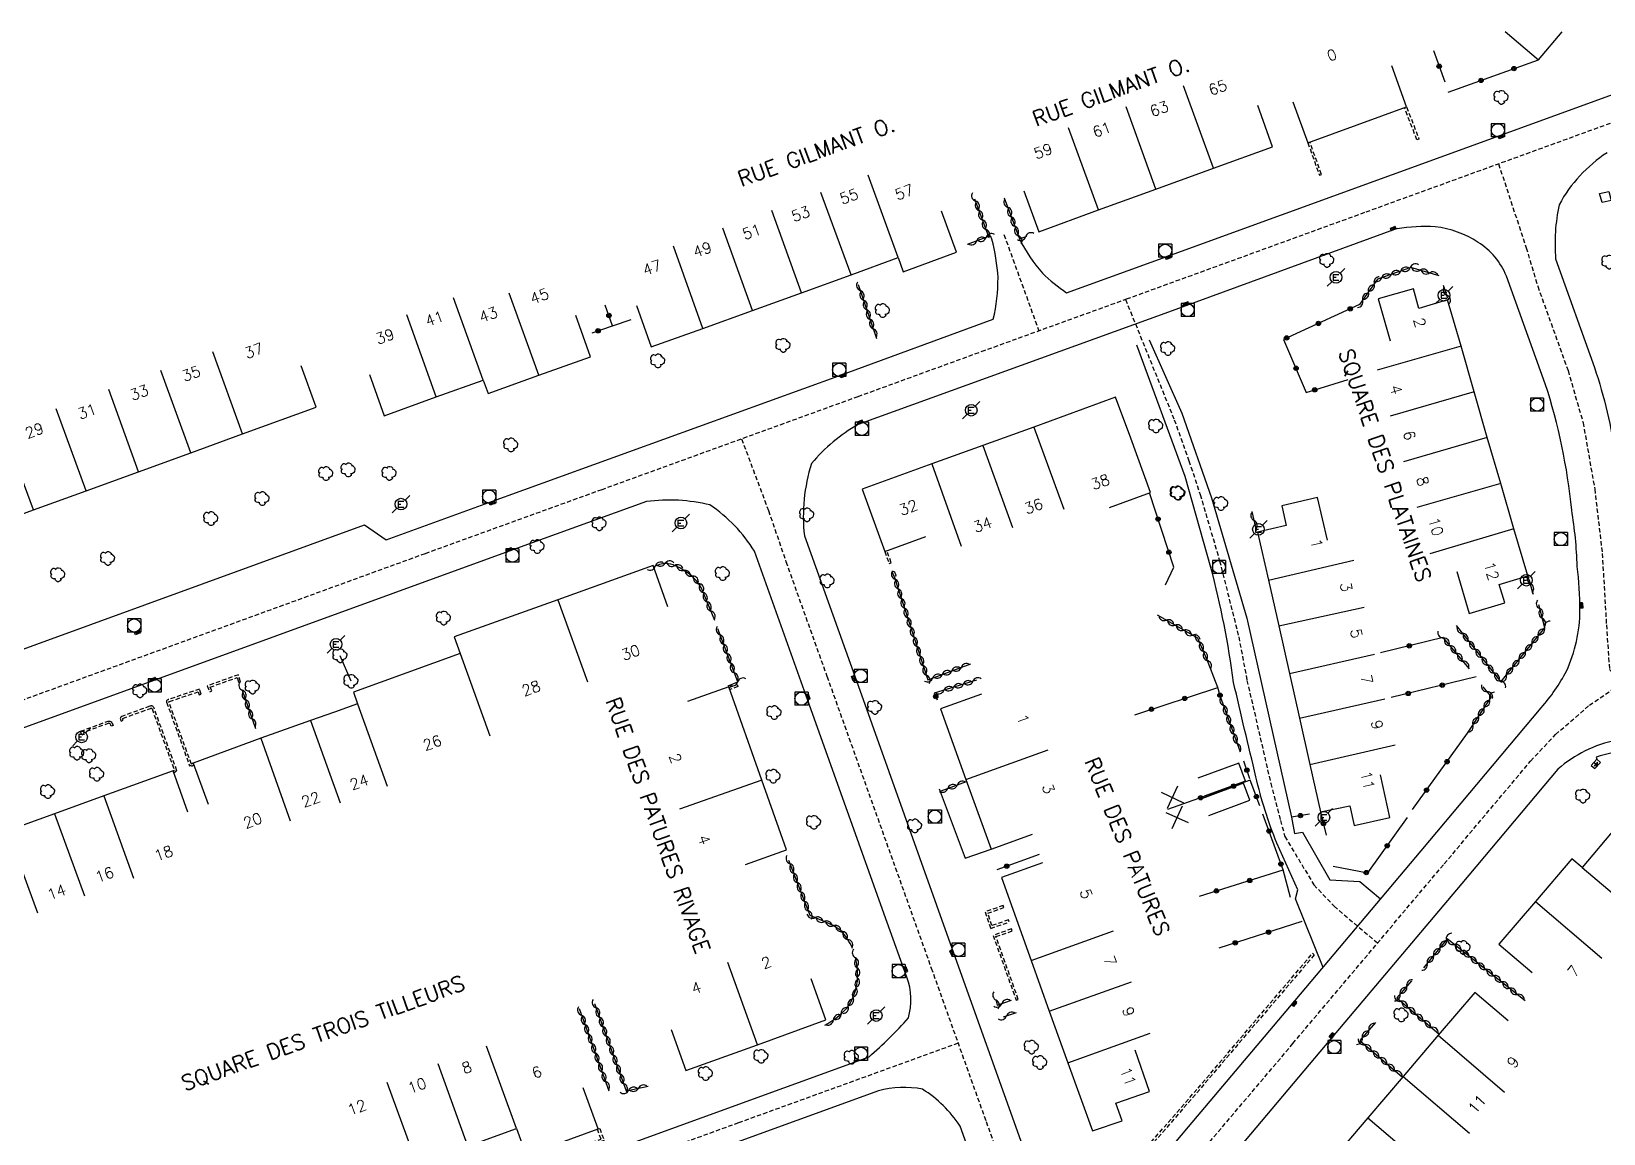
# Model space of a CAD drawing. Header units: millimetres. Extents: x 108999 to 110000, y 127999 to 129001.
# Drawn here: x 109392.4 to 109572.3, y 128873.9 to 129000 of the extents above; entities that cross this region are included whole.
import ezdxf
from ezdxf.enums import TextEntityAlignment as Align

# ---------------------------------------------------------------- set-up
doc = ezdxf.new("R2010")
doc.units = ezdxf.units.MM
doc.linetypes.add('DASHED', pattern=[0.75, 0.5, -0.25])
doc.layers.get('0').update_dxf_attribs({"linetype": 'CONTINUOUS'})
for name, color, linetype in [('W0001', 6, 'DASHED'), ('W0008', 7, 'CONTINUOUS'), ('W0100', 7, 'CONTINUOUS'), ('W0112', 1, 'DASHED'), ('W0211', 2, 'CONTINUOUS'), ('W0300', 7, 'CONTINUOUS'), ('W0302', 3, 'CONTINUOUS'), ('W0310', 3, 'CONTINUOUS'), ('W0322', 7, 'CONTINUOUS'), ('W0334', 7, 'CONTINUOUS'), ('W0400', 7, 'CONTINUOUS'), ('W0420', 7, 'CONTINUOUS'), ('W0471', 7, 'CONTINUOUS'), ('W0989', 7, 'CONTINUOUS'), ('W0991', 7, 'CONTINUOUS'), ('W1102', 7, 'CONTINUOUS')]:
    doc.layers.add(name, color=color, linetype=linetype)
doc.styles.get("Standard").update_dxf_attribs({"font": 'romans.shx', "width": 0.85})

# ---------------------------------------------------------------- blocks, each defined once
blk = doc.blocks.new('T300')
for p, q in [((-0.8, 0.51), (-0.86, 0.34)), ((-0.86, 0.34), (-0.86, 0.17)), ((-0.86, 0.17), (-0.74, 0.06)), ((-0.69, 0.63), (-0.8, 0.51)), ((-0.8, -0.06), (-0.74, 0.06)), ((-0.74, 0.06), (-0.69, 0.11)), ((-0.57, 0.69), (-0.69, 0.63)), ((-0.46, 0.69), (-0.57, 0.69)), ((-0.29, 0.63), (-0.46, 0.69)), ((-0.29, 0.63), (-0.17, 0.74)), ((-0.23, 0.57), (-0.29, 0.63)), ((-0.17, 0.74), (-0.06, 0.8)), ((-0.06, 0.8), (0.06, 0.8)), ((0.06, 0.8), (0.23, 0.74)), ((0.23, 0.74), (0.34, 0.63)), ((0.34, 0.63), (0.4, 0.51)), ((0.46, 0.46), (0.34, 0.46)), ((0.4, 0.51), (0.4, 0.46)), ((0.57, 0.4), (0.46, 0.46)), ((0.57, 0.4), (0.69, 0.29)), ((0.69, 0.29), (0.74, 0.17)), ((0.74, 0.06), (0.69, -0.17)), ((0.74, 0.17), (0.74, 0.06)), ((-0.8, -0.17), (-0.8, -0.06)), ((-0.8, -0.23), (-0.8, -0.17)), ((-0.74, -0.34), (-0.8, -0.23)), ((-0.69, -0.4), (-0.74, -0.34)), ((-0.51, -0.46), (-0.69, -0.4)), ((-0.4, -0.46), (-0.51, -0.46)), ((-0.4, -0.46), (-0.34, -0.46)), ((-0.34, -0.46), (-0.34, -0.4)), ((-0.34, -0.51), (-0.34, -0.46)), ((-0.29, -0.63), (-0.34, -0.51)), ((-0.17, -0.74), (-0.29, -0.63)), ((-0.06, -0.8), (-0.17, -0.74)), ((0.06, -0.8), (-0.06, -0.8)), ((0.17, -0.74), (0.06, -0.8)), ((0.23, -0.69), (0.17, -0.74)), ((0.29, -0.46), (0.23, -0.46)), ((0.29, -0.63), (0.23, -0.69)), ((0.46, -0.4), (0.29, -0.46)), ((0.34, -0.51), (0.29, -0.63)), ((0.34, -0.51), (0.34, -0.46)), ((0.57, -0.34), (0.46, -0.4)), ((0.63, -0.29), (0.57, -0.34)), ((0.69, -0.17), (0.63, -0.29))]:
    blk.add_line(p, q)
blk = doc.blocks.new('T471')
for p, q in [((-0.333334, 0.333334), (-0.333334, -0.333334)), ((-0.333334, 0.333334), (0.333334, 0.333334)), ((-0.333334, 0), (0, 0)), ((0.500001, 0.500001), (1.000002, 1.000002)), ((-0.500001, -0.500001), (-1.000002, -1.000002)), ((-0.333334, -0.333334), (0.333334, -0.333334))]:
    blk.add_line(p, q)
blk.add_ellipse((0, 0), major_axis=(0.471405, 0.471405), ratio=1, start_param=5.4977871438, end_param=11.780972451)
blk = doc.blocks.new('T400')
for p, q in [((-0.15, 0.3), (0.15, 0.3)), ((-0.15, -0.25), (-0.15, 0.3)), ((-0.15, 0.15), (0.15, 0.15)), ((-0.15, 0), (0.15, 0)), ((0.15, 0.3), (0.15, -0.25)), ((-0.15, -0.15), (0.15, -0.15)), ((-0.15, -0.25), (-0.15, -0.3)), ((-0.15, -0.3), (0.15, -0.3)), ((0.15, -0.3), (0.15, -0.25))]:
    blk.add_line(p, q)
blk = doc.blocks.new('T420')
for p, q in [((0.75, 0.75), (-0.75, 0.75)), ((-0.75, 0.75), (-0.75, -0.75)), ((0.75, 0.75), (0.75, -0.75)), ((0.75, -0.75), (-0.75, -0.75))]:
    blk.add_line(p, q)
blk.add_ellipse((0, 0), major_axis=(-0.53, 0.53), ratio=1, start_param=3.926991, end_param=10.210176)
blk = doc.blocks.new('t310o')
at = {"color": 0, "linetype": 'Continuous'}
for centre, start, end in [((-0.5, 0.38), 216.8699, 323.1304), ((0.5, -0.37), 36.8699, 143.1303)]:
    blk.add_arc(centre, 0.625, start, end, dxfattribs=at)
blk = doc.blocks.new('t322o')
at = {"color": 0, "linetype": 'Continuous'}
for radius in [0.25, 0.15]:
    blk.add_circle((0, 0), radius, dxfattribs=at)
blk = doc.blocks.new('t991o')
at = {"color": 0, "linetype": 'Continuous'}
for p, q in [((-1, 1), (1, -1)), ((-1, -1), (1, 1))]:
    blk.add_line(p, q, dxfattribs=at)

msp = doc.modelspace()

# ---------------------------------------------------------------- linework, layer by layer
at = {"layer": 'W0001'}
for points in [[(109601.92, 129000), (109576.62, 128990.78), (109544.99, 128979.3), (109517.82, 128969.42), (109501.55, 128963.53), (109487.02, 128958.24), (109457.7, 128947.6), (109437.48, 128940.28), (109347.92, 128907.7), (109333.2, 128902.34), (109310.71, 128894.19), (109306.69, 128892.74), (109293.49, 128886.64), (109289.6, 128882.91), (109273.96, 128872.9), (109268.9, 128867.09), (109264.37, 128860.14), (109256.05, 128845.46), (109241.82, 128820.38), (109239.15, 128815.41), (109236.16, 128810.44), (109229.68, 128799.05)], [(109560.33, 128984.87), (109563.49, 128975.28), (109564.81, 128970.88), (109568.28, 128961.22), (109570, 128955.27), (109571.33, 128947.68), (109572.19, 128940.3), (109572.67, 128932.13), (109573.02, 128927.04), (109578.77, 128920.65), (109584.62, 128916.74), (109588.28, 128915.02), (109592.24, 128914.19), (109596.25, 128914.03), (109600.98, 128914.38), (109607.22, 128914.85), (109613.13, 128915.38), (109616.96, 128916.07), (109636.37, 128922.97), (109644.05, 128915.34), (109645.61, 128915.79), (109648.1, 128916.79), (109676.93, 128928.26), (109703.2, 128938.7)], [(109503.73, 128976.78), (109507.73, 128965.77)], [(109517.64, 128969.36), (109523.22, 128955.6), (109524.89, 128950.92), (109526.19, 128947.04), (109528.41, 128939.45), (109530.6, 128930.76), (109531.54, 128925.79), (109534.26, 128914), (109535.37, 128909.77), (109535.88, 128907.93), (109539.19, 128902.4), (109541.52, 128899.94), (109546.49, 128895.75)], [(109473.7, 128953.41), (109476.79, 128945.21), (109478.78, 128939.37), (109483.47, 128926.26), (109495.41, 128892.87), (109501.69, 128875.31), (109503.48, 128870.4), (109515.15, 128839.68), (109516.29, 128836.89), (109532.01, 128798.66), (109533.46, 128795.23), (109535.59, 128790.21), (109538, 128785.17), (109544.02, 128774.37), (109550.29, 128764.98), (109557.43, 128755.79), (109566.68, 128746.01), (109572.94, 128740.02)], [(109433.6, 128762.93), (109474.49, 128811.1), (109493.45, 128833.53), (109498.98, 128840.08), (109521.95, 128866.71), (109536.78, 128884.23), (109554.12, 128904.81), (109563.99, 128916.56), (109566.85, 128919.6), (109570.72, 128922.94), (109574.42, 128925.48)], [(109498.48, 128884.28), (109473.34, 128875.16), (109461.87, 128871), (109457.16, 128868.76), (109455.03, 128868.09), (109443.81, 128864.58), (109434.19, 128861.5), (109426.74, 128858.74), (109419.7, 128855.51), (109417.46, 128853.21), (109416.9, 128851.29), (109417.84, 128847.49), (109420.04, 128845.98), (109423.35, 128844.58), (109428.93, 128842.21), (109433.64, 128840.45), (109437.59, 128840.98), (109440.59, 128843.62), (109442.73, 128846.86), (109446.75, 128853), (109450.47, 128858.66), (109455.03, 128868.09)]]:
    msp.add_lwpolyline(points, dxfattribs=at)
at = {"layer": 'W0008', "flags": 128}
for points in [[(109221.68, 129000), (109237.83, 128967.04), (109252.2, 128937.65), (109255.13, 128931.6), (109257.88, 128926.04), (109270.8, 128899.63, 0.0939), (109280.26, 128890.93, 0.0547), (109287.55, 128889.67, 0.0363), (109291.31, 128890.36), (109291.06, 128896.59), (109300.28, 128899.95), (109304.74, 128895.23), (109335.36, 128906.33), (109348.6, 128911.18), (109349.36, 128914.04), (109430.57, 128943.58), (109433.04, 128941.87), (109444.8, 128946.12), (109484.85, 128960.64), (109502.51, 128967.1, 0.0531), (109503.06, 128971.87, 0.049204), (109502.34, 128976.27), (109502.2, 128976.65)], [(109505.49, 128976.29), (109505.51, 128976.25, 0.0607), (109508.14, 128972.37, 0.046), (109510.89, 128970.13), (109522.79, 128974.45), (109560.9, 128988.27), (109593.09, 129000)], [(109572.74, 128986.15, 0.1244), (109567.26, 128980.21, 0.0728), (109566.86, 128974), (109571.3, 128961.58, -0.0466), (109573.73, 128951.27, -0.013)], [(109548.72, 128977.47), (109522.57, 128967.92), (109487.03, 128955.06, 0.0863), (109481.71, 128950.61, 0.105), (109480.89, 128942.32), (109486.84, 128925.74), (109497.77, 128895.14), (109505.82, 128872.66, 0.1006), (109508.01, 128868.81, 0.0943), (109513.96, 128866.03, 0.1215), (109520.23, 128869.21), (109524.86, 128874.71), (109537.06, 128889.15), (109551.47, 128906.29), (109565.2, 128922.65, 0.0605), (109568.1, 128926.86, 0.1089), (109569.64, 128933.81, 0.0306), (109569.33, 128938.83, 0.03266), (109568.7, 128945.28, 0.054), (109565.67, 128959.72), (109561.22, 128972.04, 0.1597), (109557.99, 128975.9, 0.1184), (109553.07, 128977.68, 0.061), (109548.73, 128977.44)], [(109540.25, 128892.94), (109537.1, 128900.8), (109537.35, 128901.82), (109534.97, 128907.16, -0.0441), (109532.57, 128914.77, -0.0035), (109530.01, 128925.55, 0.0314), (109527.42, 128938.72), (109524.45, 128949.11), (109518.92, 128964.14)], [(109440.3, 128865.28), (109488.29, 128882.74, 0.0352), (109492.79, 128887.18, 0.1656), (109492.61, 128891.82), (109490.35, 128898.1), (109481.28, 128923.48), (109475.18, 128940.57, 0.1051), (109470.09, 128945.86, 0.0926), (109462.82, 128946.24), (109447.52, 128940.73), (109406.74, 128925.88), (109368.74, 128912.09)], [(109573.82, 128918.93, 0.1332), (109567.12, 128915.63), (109556.12, 128902.55), (109541.09, 128884.75), (109522.18, 128862.3), (109518.84, 128858.35, 0.0937), (109515.73, 128853, 0.1146), (109515.61, 128848.43, 0.0495), (109516.7, 128845.02), (109533.73, 128803.46, -0.015115), (109538.14, 128793.12, 0.0318), (109543.33, 128782.54, 0.0138), (109549.52, 128772.09, 0.0241), (109556, 128762.98, 0.0197), (109563.92, 128753.68, 0.0183), (109581, 128737.7, 0.0117)], [(109504.48, 128858.69), (109498.7, 128874.8, 0.1104), (109494.41, 128879.01, 0.1213), (109489.36, 128878.82), (109461.74, 128868.82, 0.049)]]:
    msp.add_lwpolyline(points, format="xyb", dxfattribs=at)
msp.add_lwpolyline([(109520.34, 128964.75), (109524.1, 128956.36), (109527.48, 128946.68), (109531.53, 128932.91), (109536.62, 128910.14), (109536.96, 128908.26), (109537.88, 128908.42), (109541.03, 128902.98), (109544.46, 128902.77), (109546.83, 128900.78)], dxfattribs=at)
at = {"layer": 'W0100'}
msp.add_line((109531.36, 128914.24), (109526.65, 128912.55), dxfattribs=at)
at = {"layer": 'W0100', "flags": 128}
for points in [[(109561.09, 129000.03), (109564.9, 128996.79), (109567.62, 129000)], [(109536.79, 128991.99), (109538.5, 128987.29), (109549.81, 128991.39), (109548.1, 128996.09)], [(109506.01, 128981.8), (109507.73, 128977.11), (109514.55, 128979.62), (109521.11, 128981.99), (109527.71, 128984.4), (109534.47, 128986.84), (109532.77, 128991.54)], [(109555.56, 128938.25), (109556.98, 128933.45), (109561.03, 128934.65), (109560.4, 128936.77), (109563.67, 128937.74), (109562.07, 128943.12), (109560.58, 128948.32), (109559.04, 128953.58), (109557.53, 128958.79), (109556.04, 128964.01), (109554.48, 128969.34), (109551.22, 128968.35), (109550.58, 128970.58), (109546.57, 128969.44), (109547.94, 128964.63)], [(109370.22, 128942.44), (109371.91, 128937.73), (109380.67, 128940.87), (109386.66, 128943.07), (109392.68, 128945.29), (109398.69, 128947.48), (109404.7, 128949.65), (109410.68, 128951.83), (109416.6, 128953.99), (109425.02, 128957.06), (109423.3, 128961.76)], [(109515.79, 128945.57), (109520.49, 128947.28), (109518.23, 128953.5), (109516.51, 128958.19), (109507.14, 128954.77), (109501.32, 128952.66), (109495.47, 128950.57), (109487.5, 128947.65), (109490.08, 128940.55), (109494.78, 128942.26)], [(109540.74, 128941.83), (109539.61, 128946.7), (109535.52, 128945.74), (109536.04, 128943.5), (109532.73, 128942.73), (109534.01, 128937.25), (109535.17, 128932.01), (109536.39, 128926.59), (109537.54, 128921.46), (109538.75, 128916.18), (109539.97, 128910.74), (109543.31, 128911.44), (109543.8, 128909.19), (109547.9, 128910.11), (109546.8, 128914.99)], [(109465.27, 128934.22), (109463.58, 128938.93), (109452.69, 128935.02), (109440.82, 128930.76), (109441.5, 128928.85), (109429.3, 128924.43), (109429.77, 128923.11), (109427.12, 128922.17), (109424.39, 128921.19), (109418.7, 128919.16), (109410.94, 128916.31), (109412.67, 128911.62)], [(109474.15, 128904.73), (109478.86, 128906.4), (109476.03, 128914.39), (109472.24, 128925.04), (109467.53, 128923.37)], [(109501.17, 128924.22), (109496.47, 128922.52), (109499.38, 128914.44), (109502.28, 128906.49), (109506.98, 128908.2)], [(109410.33, 128910.73), (109408.64, 128915.44), (109400.71, 128912.58), (109395.09, 128910.53), (109389.7, 128908.57), (109389.23, 128909.89), (109381.06, 128906.96), (109382.75, 128902.26)], [(109531.36, 128914.24), (109530.62, 128916.3), (109525.91, 128914.61)], [(109527.17, 128910.35), (109531.86, 128912.09), (109531.13, 128914.03), (109526.45, 128912.29)], [(109580.57, 128905.09), (109583.78, 128908.92), (109577.9, 128913.85), (109573.74, 128908.97), (109569.88, 128904.4), (109568.72, 128905.37), (109564.55, 128900.5), (109560.37, 128895.62), (109564.17, 128892.37)], [(109508.14, 128904.93), (109503.44, 128903.24), (109506.85, 128893.75), (109508.92, 128887.95), (109511.05, 128882.04), (109513.88, 128874.24), (109517.25, 128875.4), (109516.55, 128877.44), (109520.37, 128878.75), (109518.74, 128883.48)], [(109465.63, 128885.86), (109467.32, 128881.15), (109475.51, 128884.1), (109483.36, 128886.95), (109481.65, 128891.65)], [(109561.43, 128886.85), (109557.63, 128890.09), (109553.43, 128885.19), (109549.41, 128880.49), (109545.38, 128875.76), (109541.22, 128870.85), (109545.02, 128867.61)], [(109426.9, 128872.2), (109428.61, 128867.5), (109436.57, 128870.39), (109442.39, 128872.51), (109447.94, 128874.53), (109449.04, 128871.48), (109457.3, 128874.48), (109455.59, 128879.18)]]:
    msp.add_lwpolyline(points, dxfattribs=at)
msp.add_lwpolyline([(109573.21, 128980.7), (109572.18, 128980.45), (109571.89, 128981.47), (109572.93, 128981.72)], close=True, dxfattribs=at)
at = {"layer": 'W0100'}
for points in [[(109461.69, 128968.66), (109463.37, 128963.95), (109469.27, 128966.06), (109474.94, 128968.11), (109480.56, 128970.13), (109486.23, 128972.2), (109491.61, 128974.17), (109492.21, 128972.54), (109498.3, 128974.79), (109496.57, 128979.48)], [(109431.11, 128960.77), (109432.8, 128956.07), (109438.76, 128958.21), (109444.14, 128960.14), (109444.7, 128958.59), (109450.51, 128960.69), (109456.42, 128962.81), (109454.72, 128967.52)], [(109571.26, 128916.4), (109571.68, 128916.05), (109571.65, 128916.45), (109571.28, 128916.02), (109571.68, 128916.05)]]:
    msp.add_lwpolyline(points, dxfattribs=at)
msp.add_lwpolyline([(109572, 128916.41), (109571.58, 128916.76), (109570.94, 128916.04), (109571.36, 128915.69)], close=True, dxfattribs=at)
at = {"layer": 'W0112'}
for points in [[(109549.81, 128991.39), (109551.22, 128987.72), (109550.99, 128987.63), (109549.57, 128991.31)], [(109538.5, 128987.29), (109539.82, 128983.59), (109540.06, 128983.68), (109538.73, 128987.38)], [(109490.08, 128940.55), (109490.59, 128939.17), (109490.83, 128939.25), (109490.32, 128940.64)], [(109410.94, 128916.31), (109410.74, 128916.22), (109408.15, 128923.34), (109408.16, 128923.34), (109408.19, 128923.36), (109408.24, 128923.38), (109411.52, 128924.48), (109411.64, 128924.14), (109411.88, 128924.21), (109411.68, 128924.8), (109408.16, 128923.61), (109408.1, 128923.59), (109408.04, 128923.56), (109407.99, 128923.53), (109407.94, 128923.49), (109407.91, 128923.44), (109407.9, 128923.41), (109407.9, 128923.37), (109407.9, 128923.34), (109407.9, 128923.31), (109407.91, 128923.28), (109410.54, 128916.03), (109410.75, 128916.1), (109410.8, 128915.98), (109411.03, 128916.08)], [(109472.27, 128924.98), (109473.2, 128925.31), (109473.29, 128925.08), (109472.35, 128924.74)], [(109408.72, 128915.2), (109408.94, 128915.28), (109408.9, 128915.4), (109409.08, 128915.46), (109406.47, 128922.62), (109406.44, 128922.68), (109406.41, 128922.73), (109406.37, 128922.78), (109406.32, 128922.82), (109406.27, 128922.85), (109406.21, 128922.87), (109406.16, 128922.87), (109406.1, 128922.86), (109406.04, 128922.85), (109405.98, 128922.83), (109402.8, 128921.67), (109402.76, 128921.65), (109402.72, 128921.62), (109402.68, 128921.59), (109402.65, 128921.55), (109402.63, 128921.51), (109402.61, 128921.44), (109402.62, 128921.37), (109402.64, 128921.29), (109402.68, 128921.21), (109402.72, 128921.13), (109402.94, 128921.24), (109402.91, 128921.32), (109402.88, 128921.37), (109402.87, 128921.41), (109402.87, 128921.42), (109402.87, 128921.43), (109402.88, 128921.43), (109402.9, 128921.44), (109406.06, 128922.59), (109406.1, 128922.61), (109406.14, 128922.61), (109406.16, 128922.62), (109406.18, 128922.62), (109406.18, 128922.62), (109406.18, 128922.61), (109406.19, 128922.61), (109406.21, 128922.59), (109406.22, 128922.56), (109406.24, 128922.53), (109408.8, 128915.49), (109408.64, 128915.44)], [(109518.11, 128870.13), (109525.94, 128879.15), (109539.05, 128894.57), (109539.24, 128894.4), (109526.13, 128878.99), (109518.28, 128869.94)], [(109457.3, 128874.48), (109457.47, 128874.54), (109457.98, 128873.14), (109454.5, 128872.01), (109454.43, 128872.25), (109457.62, 128873.29), (109457.2, 128874.44)]]:
    msp.add_lwpolyline(points, dxfattribs=at)
for points in [[(109491.16, 128937.66), (109490.95, 128938.21), (109491.18, 128938.3), (109491.39, 128937.75)], [(109416.38, 128925.64), (109416.12, 128926.43), (109412.55, 128925.16), (109412.84, 128924.49), (109413.07, 128924.59), (109412.89, 128925.01), (109415.97, 128926.11), (109416.14, 128925.57)], [(109401.55, 128920.55), (109401.51, 128920.65), (109401.47, 128920.74), (109401.43, 128920.81), (109401.39, 128920.85), (109401.35, 128920.88), (109401.34, 128920.88), (109401.32, 128920.89), (109401.31, 128920.89), (109401.3, 128920.89), (109401.29, 128920.89), (109398.39, 128919.82), (109398.45, 128919.62), (109398.21, 128919.54), (109398.07, 128919.97), (109401.22, 128921.13), (109401.27, 128921.14), (109401.32, 128921.14), (109401.37, 128921.13), (109401.42, 128921.12), (109401.47, 128921.1), (109401.56, 128921.03), (109401.63, 128920.95), (109401.69, 128920.86), (109401.74, 128920.75), (109401.78, 128920.64)], [(109503.65, 128900.03), (109501.56, 128899.3), (109502.21, 128897.42), (109504.33, 128898.15), (109504.25, 128898.39), (109502.36, 128897.74), (109501.87, 128899.15), (109503.73, 128899.8)], [(109505.37, 128889.29), (109502.81, 128896.47), (109504.68, 128897.12), (109504.6, 128897.36), (109502.49, 128896.62), (109505.13, 128889.21)]]:
    msp.add_lwpolyline(points, close=True, dxfattribs=at)
at = {"layer": 'W0211', "flags": 128}
msp.add_lwpolyline([(109585.89, 128911.38), (109580.37, 128914.55, 0.0827), (109575.23, 128917.57, 0.1095), (109571.49, 128916.99), (109571.58, 128916.76)], format="xyb", dxfattribs=at)
at = {"layer": 'W0302', "flags": 128}
msp.add_lwpolyline([(109429.04, 128925.68), (109427.78, 128928.61)], dxfattribs=at)
at = {"layer": 'W0310'}
for p, q in [((109496.54, 128913.14), (109499.46, 128914.21)), ((109458.55, 128878.81), (109455.14, 128888.21))]:
    msp.add_line(p, q, dxfattribs=at)
for points in [[(109500.37, 128980.88), (109501.96, 128976.56), (109499.52, 128975.66)], [(109503.77, 128980.98), (109505.49, 128976.29), (109506.34, 128976.6)]]:
    msp.add_lwpolyline(points, dxfattribs=at)
at = {"layer": 'W0310', "flags": 128}
for points in [[(109553.55, 128972.08), (109550.29, 128973.03), (109546.48, 128971.69), (109544.42, 128968.78)], [(109487.05, 128971.08), (109489.14, 128964.91)], [(109554.54, 128969.47), (109554.04, 128970.96)], [(109532.1, 128945.12), (109532.59, 128942.94)], [(109491.16, 128937.66), (109495.02, 128925.85), (109499.92, 128927.67)], [(109564.33, 128935.61), (109563.67, 128937.74)], [(109564.25, 128935.73), (109563.88, 128937.29)], [(109527.11, 128927.85), (109525.91, 128930.61), (109521.31, 128933.26)], [(109555.48, 128932.06), (109560.59, 128925.61), (109565.61, 128931.81), (109564.93, 128934.44)], [(109472.17, 128925.18), (109473.26, 128925.61), (109471, 128931.69)], [(109557.02, 128927.12), (109554, 128930.69)], [(109416.57, 128924.68), (109418.08, 128920.27)], [(109500.59, 128925.82), (109495.76, 128924.33)], [(109556.76, 128919.74), (109559.51, 128923.91), (109558.58, 128925.06)], [(109530.78, 128917.56), (109528.47, 128924.01)], [(109563.39, 128889.14), (109554.45, 128896.21), (109551.73, 128892.89)], [(109550.38, 128891.43), (109548.7, 128889.47), (109553.55, 128885.33)], [(109456.87, 128888.84), (109460.51, 128878.82), (109463.03, 128879.38)], [(109502.8, 128889.27), (109502.96, 128888.64), (109504.6, 128889.2)], [(109505.11, 128887.77), (109503.63, 128887.27)], [(109546.23, 128886.66), (109544.46, 128884.59), (109549.35, 128880.41)]]:
    msp.add_lwpolyline(points, dxfattribs=at)
for points in [[(109470.66, 128932.65), (109469.12, 128936.32, 0.1506), (109467.09, 128938.35, 0.1448), (109465.04, 128939.16, 0.088624), (109463.63, 128938.79)], [(109486.39, 128895.13, 0.0915), (109485.09, 128897.12, 0.0848), (109483.16, 128898.19), (109481.55, 128898.91), (109479.1, 128905.18)], [(109483.23, 128886.34, 0.0866), (109485.77, 128888.33, 0.1795), (109486.97, 128892.5, 0.0327), (109486.73, 128894.14)]]:
    msp.add_lwpolyline(points, format="xyb", dxfattribs=at)
at = {"layer": 'W0322'}
for p, q in [((109518.69, 128921.86), (109528.21, 128924.97)), ((109502.97, 128904.14), (109507.81, 128905.9)), ((109526.12, 128901.1), (109535.67, 128904.11))]:
    msp.add_line(p, q, dxfattribs=at)
at = {"layer": 'W0322', "flags": 128}
for points in [[(109552.88, 128997.83), (109554.18, 128994.25)], [(109554.57, 128993.07), (109564.9, 128996.79)], [(109544.42, 128968.78), (109535.73, 128964.8), (109538.33, 128958.73), (109543.11, 128960.22)], [(109456.59, 128965.55), (109458.95, 128966.33), (109461.08, 128967.07)], [(109522.22, 128936.73), (109523.16, 128938.73), (109520.37, 128947.23)], [(109554, 128930.69), (109546.8, 128928.94)], [(109528.47, 128924.01), (109528.21, 128924.97), (109527.11, 128927.85)], [(109557.77, 128926.18), (109548.05, 128923.82)], [(109495.76, 128924.33), (109496.07, 128923.55)], [(109550.48, 128911), (109556.76, 128919.74)], [(109531.86, 128914.51), (109531.19, 128916.54)], [(109533.02, 128911.44), (109531.89, 128914.36), (109522.46, 128911.03)], [(109536.52, 128900.94), (109535.67, 128904.11), (109533.37, 128910.5)], [(109538.69, 128910.49), (109536.63, 128910.14)], [(109539.97, 128910.74), (109540.61, 128908.1)], [(109541.39, 128904.52), (109545.37, 128903.77), (109549.92, 128910.12)], [(109537.82, 128898.2), (109528.3, 128895.15)]]:
    msp.add_lwpolyline(points, dxfattribs=at)
at = {"layer": 'W0322'}
msp.add_lwpolyline([(109458.95, 128966.33), (109458.09, 128968.73)], dxfattribs=at)
at = {"layer": 'W0334', "flags": 128}
msp.add_lwpolyline([(109496.33, 128913.37), (109499.28, 128905.44), (109502.28, 128906.49)], dxfattribs=at)
at = {"layer": 'W1102'}
for p, q in [((109527.71, 128984.4), (109524.29, 128993.79)), ((109521.11, 128981.99), (109517.7, 128991.39)), ((109514.55, 128979.62), (109511.1, 128989)), ((109491.61, 128974.17), (109488.18, 128983.57)), ((109486.23, 128972.2), (109482.79, 128981.6)), ((109480.56, 128970.13), (109477.17, 128979.54)), ((109474.94, 128968.11), (109471.54, 128977.51)), ((109469.27, 128966.06), (109465.9, 128975.48)), ((109444.14, 128960.14), (109440.75, 128969.55)), ((109450.51, 128960.69), (109447.12, 128970.09)), ((109438.76, 128958.21), (109435.38, 128967.62)), ((109556.04, 128964.01), (109546.42, 128961.26)), ((109416.6, 128953.99), (109413.18, 128963.38)), ((109410.68, 128951.83), (109407.26, 128961.22)), ((109404.7, 128949.65), (109401.3, 128959.05)), ((109557.53, 128958.79), (109547.93, 128956)), ((109398.69, 128947.48), (109395.26, 128956.87)), ((109392.68, 128945.29), (109389.22, 128954.67)), ((109507.14, 128954.77), (109510.58, 128945.38)), ((109559.04, 128953.58), (109549.44, 128950.79)), ((109501.32, 128952.66), (109504.71, 128943.26)), ((109495.47, 128950.57), (109498.85, 128941.15)), ((109560.58, 128948.32), (109550.97, 128945.55)), ((109562.07, 128943.12), (109552.48, 128940.28)), ((109534.01, 128937.25), (109543.75, 128939.53)), ((109452.69, 128935.02), (109456.06, 128925.61)), ((109535.17, 128932.01), (109544.93, 128934.17)), ((109441.5, 128928.85), (109444.88, 128919.44)), ((109536.39, 128926.59), (109546.14, 128928.78)), ((109429.77, 128923.11), (109433.15, 128913.7)), ((109537.54, 128921.46), (109547.3, 128923.67)), ((109424.39, 128921.19), (109427.75, 128911.77)), ((109418.7, 128919.16), (109422.06, 128909.74)), ((109499.38, 128914.44), (109508.79, 128917.83)), ((109538.75, 128916.18), (109548.5, 128918.4)), ((109476.03, 128914.39), (109466.6, 128911.06)), ((109400.71, 128912.58), (109404.1, 128903.17)), ((109395.09, 128910.53), (109398.5, 128901.14)), ((109389.7, 128908.57), (109393.13, 128899.18)), ((109569.88, 128904.4), (109577.52, 128897.94)), ((109564.55, 128900.5), (109572.15, 128894)), ((109506.85, 128893.75), (109516.26, 128897.13)), ((109475.51, 128884.1), (109472.13, 128893.51)), ((109508.92, 128887.95), (109518.34, 128891.31)), ((109511.05, 128882.04), (109520.46, 128885.44)), ((109553.43, 128885.19), (109561.02, 128878.68)), ((109447.94, 128874.53), (109444.52, 128883.93)), ((109442.39, 128872.51), (109438.97, 128881.91)), ((109436.57, 128870.39), (109433.15, 128879.79)), ((109549.41, 128880.49), (109557.02, 128873.99)), ((109545.38, 128875.76), (109552.98, 128869.27))]:
    msp.add_line(p, q, dxfattribs=at)

# ---------------------------------------------------------------- block references
at = {"layer": 'W0300'}
for p in [(109560.66, 128992.48), (109540.7, 128973.83), (109573, 128973.64), (109489.86, 128968.09), (109478.48, 128964.11), (109522.5, 128963.75), (109464.14, 128962.34), (109521.13, 128954.89), (109447.33, 128952.73), (109426.16, 128949.45), (109428.71, 128949.87), (109433.41, 128949.46), (109523.6, 128947.23), (109523.67, 128947.19), (109418.86, 128946.58), (109528.58, 128946.02), (109413, 128944.29), (109457.44, 128943.7), (109481.19, 128944.73), (109401.19, 128939.73), (109450.34, 128941.1), (109395.49, 128937.88), (109471.55, 128938), (109483.52, 128937.17), (109439.62, 128932.91), (109427.78, 128928.61), (109429.04, 128925.68), (109404.87, 128924.59), (109417.75, 128925.02), (109477.45, 128922.11), (109488.96, 128922.7), (109397.66, 128917.46), (109399.04, 128917.17), (109399.94, 128915.05), (109477.34, 128914.82), (109394.32, 128913.06), (109569.99, 128912.55), (109481.98, 128909.55), (109493.54, 128909.14), (109556.3, 128895.23), (109549.21, 128887.51), (109506.9, 128883.83), (109475.95, 128882.78), (109486.3, 128882.68), (109507.87, 128882.06), (109469.6, 128880.81)]:
    msp.add_blockref('T300', p, dxfattribs=at)
at = {"layer": 'W0310'}
for p, rotation in [((109500.47, 128980.62), 290.2031909842094), ((109500.87, 128979.54), 290.2031909842094), ((109504.17, 128979.9), 290.175552046822), ((109504.56, 128978.81), 290.175552046822), ((109501.27, 128978.46), 290.2031909842094), ((109501.66, 128977.37), 290.2031909842094), ((109504.96, 128977.73), 290.175552046822), ((109500.61, 128976.06), 200.2031909842843), ((109501.69, 128976.46), 200.2031909842843), ((109505.36, 128976.65), 290.175552046822), ((109506.22, 128976.56), 20.1755520465908), ((109548.04, 128972.24), 199.4486139021412), ((109549.13, 128972.62), 199.4486139021412), ((109550.22, 128973.01), 199.4486139021412), ((109551.33, 128972.73), 163.7631566028925), ((109552.44, 128972.4), 163.7631566028925), ((109487.29, 128970.38), 288.7111606472329), ((109545.44, 128970.21), 234.7589059564275), ((109546.1, 128971.15), 234.7589059564275), ((109546.95, 128971.85), 199.4486139021412), ((109554.41, 128969.86), 108.6246692536693), ((109487.66, 128969.28), 288.7111606472329), ((109488.03, 128968.19), 288.7111606472329), ((109544.77, 128969.27), 234.7589059564275), ((109488.4, 128967.09), 288.7111606472329), ((109488.77, 128966), 288.7111606472329), ((109532.34, 128944.07), 282.4438053987436), ((109463.82, 128938.87), 202.2287397523485), ((109464.94, 128939.15), 186.2481257485087), ((109466.06, 128938.93), 159.4706824944261), ((109467.07, 128938.37), 142.4866168985956), ((109468.01, 128937.72), 138.8640929991539), ((109468.79, 128936.86), 125.2645800058656), ((109469.32, 128935.84), 112.7502492926831), ((109491.26, 128937.35), 288.0904981394997), ((109491.62, 128936.25), 288.0904981394997), ((109563.98, 128936.85), 103.2511577488202), ((109469.77, 128934.78), 112.7502492926831), ((109491.98, 128935.15), 288.0904981394997), ((109492.34, 128934.05), 288.0904981394997), ((109565.04, 128934.01), 104.5142351530492), ((109470.21, 128933.71), 112.7502492926831), ((109492.7, 128932.95), 288.0904981394997), ((109522.31, 128932.68), 150.0848935725872), ((109565.33, 128932.9), 104.5142351530492), ((109471.25, 128931), 110.4033612422277), ((109493.05, 128931.86), 288.0904981394997), ((109493.41, 128930.76), 288.0904981394997), ((109523.31, 128932.11), 150.0848935725872), ((109524.31, 128931.53), 150.0848935725872), ((109525.31, 128930.95), 150.0848935725872), ((109554.04, 128930.64), 130.2388024292151), ((109556.2, 128931.15), 308.4169641629028), ((109564.86, 128930.89), 51.01520047226762), ((109565.59, 128931.78), 51.01520047226762), ((109471.66, 128929.92), 110.4033612422277), ((109472.06, 128928.84), 110.4033612422277), ((109493.77, 128929.66), 288.0904981394997), ((109494.13, 128928.56), 288.0904981394997), ((109526.1, 128930.18), 113.380073370722), ((109526.56, 128929.12), 113.380073370722), ((109554.79, 128929.76), 130.2388024292151), ((109555.53, 128928.88), 130.2388024292151), ((109556.92, 128930.25), 308.4169641629028), ((109557.63, 128929.34), 308.4169641629028), ((109563.41, 128929.09), 51.01520047226762), ((109564.14, 128929.99), 51.01520047226762), ((109472.46, 128927.76), 110.4033612422277), ((109472.86, 128926.67), 110.4033612422277), ((109494.49, 128927.47), 288.0904981394997), ((109498.84, 128927.27), 20.40756951299918), ((109527.01, 128928.06), 113.380073370722), ((109556.28, 128928), 130.2388024292151), ((109558.35, 128928.44), 308.4169641629028), ((109559.07, 128927.53), 308.4169641629028), ((109561.96, 128927.3), 51.01520047226762), ((109562.68, 128928.19), 51.01520047226762), ((109473.25, 128925.6), 21.61066042567658), ((109494.85, 128926.37), 288.0904981394997), ((109495.59, 128926.06), 20.40756951299918), ((109496.67, 128926.47), 20.40756951299918), ((109497.75, 128926.87), 20.40756951299918), ((109499.07, 128925.35), 197.1714738721783), ((109500.18, 128925.69), 197.1714738721783), ((109559.79, 128926.63), 308.4169641629028), ((109560.5, 128925.72), 308.4169641629028), ((109561.23, 128926.4), 51.01520047226762), ((109416.59, 128924.65), 288.8253183483534), ((109416.96, 128923.55), 288.8253183483534), ((109496.86, 128924.67), 197.1714738721783), ((109497.97, 128925.01), 197.1714738721783), ((109559.02, 128924.51), 129.1492198295286), ((109559.31, 128923.6), 56.61039755947593), ((109417.33, 128922.46), 288.8253183483534), ((109417.7, 128921.37), 288.8253183483534), ((109528.86, 128922.92), 109.6345258444821), ((109529.25, 128921.83), 109.6345258444821), ((109558.03, 128921.67), 56.61039755947593), ((109558.67, 128922.63), 56.61039755947593), ((109529.64, 128920.74), 109.6345258444821), ((109530.03, 128919.66), 109.6345258444821), ((109557.4, 128920.7), 56.61039755947593), ((109530.41, 128918.57), 109.6345258444821), ((109497.29, 128913.42), 20.0238468476274), ((109498.38, 128913.81), 20.0238468476274), ((109479.25, 128904.81), 111.308001623305), ((109479.67, 128903.73), 111.308001623305), ((109480.09, 128902.65), 111.308001623305), ((109480.51, 128901.58), 111.308001623305), ((109480.93, 128900.5), 111.308001623305), ((109481.35, 128899.42), 111.308001623305), ((109482.1, 128898.66), 156.0682358085415), ((109483.15, 128898.19), 156.0682358085415), ((109484.2, 128897.72), 150.7413604276963), ((109485.15, 128897.06), 132.762184416689), ((109485.86, 128896.15), 122.6733935164784), ((109553.62, 128895.2), 230.7569819089032), ((109554.35, 128896.09), 230.7569819089032), ((109555.24, 128895.59), 141.6694586626193), ((109556.14, 128894.87), 141.6694586626193), ((109486.74, 128894.05), 101.7636472600508), ((109486.93, 128892.91), 96.53986681014233), ((109552.16, 128893.41), 230.7569819089032), ((109552.89, 128894.31), 230.7569819089032), ((109557.05, 128894.16), 141.6694586626193), ((109557.95, 128893.44), 141.6694586626193), ((109558.86, 128892.72), 141.6694586626193), ((109486.98, 128891.75), 87.48501208962202), ((109549.82, 128890.77), 229.389793759348), ((109559.77, 128892.01), 141.6694586626193), ((109560.67, 128891.29), 141.6694586626193), ((109486.46, 128889.52), 66.29107162427506), ((109486.82, 128890.61), 76.8880418569485), ((109502.82, 128889.2), 283.6901586619719), ((109549.06, 128889.9), 229.389793759348), ((109549.16, 128889.08), 319.5048197049805), ((109561.58, 128890.57), 141.6694586626193), ((109562.48, 128889.86), 141.6694586626193), ((109455.39, 128887.49), 109.9704591114372), ((109457.05, 128888.34), 289.9704591116393), ((109457.45, 128887.25), 289.9704591116393), ((109485.11, 128887.67), 42.19435934062174), ((109485.9, 128888.51), 55.69410139160162), ((109503.5, 128888.83), 19.09685707332452), ((109550.04, 128888.33), 319.5048197049805), ((109550.92, 128887.58), 319.5048197049805), ((109455.79, 128886.41), 109.9704591114372), ((109456.18, 128885.32), 109.9704591114372), ((109457.84, 128886.17), 289.9704591116393), ((109484.21, 128886.95), 35.14012428387663), ((109504.02, 128887.4), 198.5731562000664), ((109545.48, 128885.79), 229.4927294405906), ((109551.8, 128886.83), 319.5048197049805), ((109552.67, 128886.08), 319.5048197049805), ((109456.58, 128884.24), 109.9704591114372), ((109458.24, 128885.08), 289.9704591116393), ((109458.63, 128883.99), 289.9704591116393), ((109544.73, 128884.91), 229.4927294405906), ((109545.01, 128884.11), 319.4909010585131), ((109456.97, 128883.15), 109.9704591114372), ((109457.37, 128882.07), 109.9704591114372), ((109459.03, 128882.91), 289.9704591116393), ((109459.42, 128881.82), 289.9704591116393), ((109545.89, 128883.36), 319.4909010585131), ((109546.77, 128882.61), 319.4909010585131), ((109547.65, 128881.86), 319.4909010585131), ((109457.76, 128880.98), 109.9704591114372), ((109458.16, 128879.89), 109.9704591114372), ((109459.81, 128880.74), 289.9704591116393), ((109548.53, 128881.11), 319.4909010585131), ((109460.21, 128879.65), 289.9704591116393), ((109460.77, 128878.88), 12.56324648821952), ((109461.9, 128879.13), 12.56324648821952)]:
    msp.add_blockref('t310o', p, dxfattribs=dict(at, rotation=rotation))
at = {"layer": 'W0322'}
for p, rotation in [((109553.53, 128996.04), 19.82403912079804), ((109562.09, 128995.78), 19.82403912079804), ((109558.33, 128994.42), 19.82403912079804), ((109458.52, 128967.53), 109.8187612178616), ((109543.36, 128968.29), 204.553500548526), ((109457.29, 128965.78), 18.24597492778091), ((109539.72, 128966.63), 204.553500548526), ((109536.08, 128964.97), 204.553500548526), ((109537.15, 128961.49), 293.2480489888445), ((109539.29, 128959.03), 17.31174781428766), ((109521.36, 128944.24), 108.1599629672376), ((109522.6, 128940.44), 108.1599629672376), ((109550.11, 128929.74), 193.6849550793195), ((109495.92, 128923.94), 111.5249267755487), ((109528.45, 128924.08), 105.2591570299636), ((109549.99, 128924.29), 193.6849550793316), ((109553.88, 128925.24), 193.6849550793316), ((109520.6, 128922.49), 18.05226205480136), ((109524.41, 128923.73), 18.05226205480136), ((109531.53, 128915.52), 109.7781457825845), ((109554.43, 128916.49), 54.29882224644422), ((109530, 128913.69), 199.440444365603), ((109552.09, 128913.24), 54.29882224644422), ((109526.23, 128912.36), 199.440444365603), ((109532.62, 128912.49), 111.2646322095147), ((109537.66, 128910.32), 109.7781457825845), ((109540.29, 128909.42), 109.7781457825845), ((109534.07, 128908.55), 109.7781457825845), ((109547.59, 128906.87), 54.34912409731641), ((109504.05, 128904.53), 19.91871903947462), ((109535.42, 128904.78), 109.7781457825845), ((109531.85, 128902.9), 17.4658611108613), ((109545.19, 128903.8), 349.3040612696514), ((109528.04, 128901.7), 17.4658611108613), ((109534.01, 128896.98), 197.7263381544707), ((109530.2, 128895.76), 197.7263381544707)]:
    msp.add_blockref('t322o', p, dxfattribs=dict(at, rotation=rotation))
at = {"layer": 'W0400'}
for p, rotation in [((109560.61, 128987.99), 111.6517917559786), ((109548.28, 128977.48), 110.8497231388114), ((109522.53, 128974.2), 110.1382364805066), ((109524.55, 128968.89), 108.3198666089649), ((109485.3, 128960.66), 110.7497291378904), ((109487.28, 128955.33), 108.7600066417874), ((109445.16, 128946.07), 111.1249873102178), ((109447.11, 128940.74), 110.4963445212612), ((109569.8, 128934.35), 181.6778450322793), ((109404.58, 128931.26), 112.3769127307519), ((109406.37, 128925.9), 109.2531719875839), ((109486.53, 128926.02), 21.14987958274106), ((109481.3, 128923.9), 20.20115760733699), ((109497.78, 128894.64), 200.9995729161298), ((109492.46, 128892.71), 20.98240917985748), ((109536.93, 128888.8), 140.0062632266002), ((109541.26, 128885.14), 142.3497767469026)]:
    msp.add_blockref('T400', p, dxfattribs=dict(at, rotation=rotation))
at = {"layer": 'W0420'}
for p in [(109560.24, 128988.72), (109522.18, 128974.94), (109524.74, 128968.16), (109484.87, 128961.31), (109564.73, 128957.34), (109487.46, 128954.57), (109444.82, 128946.81), (109567.45, 128941.95), (109447.48, 128940.08), (109528.33, 128938.76), (109404.19, 128932.07), (109406.54, 128925.2), (109487.33, 128926.3), (109480.56, 128923.7), (109495.82, 128910.2), (109498.52, 128894.96), (109491.68, 128892.52), (109541.53, 128883.84), (109487.36, 128883.07)]:
    msp.add_blockref('T420', p, dxfattribs=at)
at = {"layer": 'W0471'}
for p in [(109541.73, 128971.9), (109554.09, 128969.85), (109499.98, 128956.7), (109434.73, 128945.95), (109466.76, 128943.79), (109532.85, 128943.07), (109563.51, 128937.25), (109427.3, 128929.92), (109398.18, 128919.32), (109540.34, 128910.12), (109489.11, 128887.45)]:
    msp.add_blockref('T471', p, dxfattribs=at)
at = {"layer": 'W0991'}
for p, rotation in [((109522.99, 128912.4), 289.7412810003009), ((109523.53, 128910.1), 290.4013422756375)]:
    msp.add_blockref('t991o', p, dxfattribs=dict(at, rotation=rotation))

# ---------------------------------------------------------------- texts
at = {"layer": 'W0989'}
for s, rotation, p in [('RUE GILMANT O.', 19.9561, (109515.97, 128993.16)), ('RUE GILMANT O.', 19.9561, (109482.26, 128986.29)), ('SQUARE DES PLATAINES', 288.9297, (109547.27, 128950.37)), ('RUE DES PATURES RIVAGE', 289.6778, (109464.14, 128909.22)), ('RUE DES PATURES', 292.2723, (109517.85, 128906.79)), ('SQUARE DES TROIS TILLEURS', 19.9083, (109425.84, 128885.37))]:
    msp.add_text(s, height=1.75, rotation=rotation, dxfattribs=at).set_placement(p, align=Align.MIDDLE)
at = {"layer": 'W0991'}
for s, rotation, p in [('0', 19.9451, (109541.25, 128997.33)), ('65', 19.89, (109528.2, 128993.61)), ('63', 20.0205, (109521.5, 128991.18)), ('61', 19.8956, (109514.93, 128988.8)), ('59', 20.1756, (109508.21, 128986.34)), ('55', 20.086, (109486, 128981.17)), ('57', 20.2032, (109492.32, 128981.64)), ('53', 20.086, (109480.47, 128979.15)), ('51', 19.8252, (109474.87, 128977.12)), ('49', 19.8498, (109469.22, 128975.08)), ('47', 19.7007, (109463.46, 128973.01)), ('45', 19.8188, (109450.58, 128969.75)), ('41', 19.7708, (109438.57, 128967.18)), ('43', 19.8212, (109444.72, 128967.63)), ('39', 19.7708, (109432.9, 128965.14)), ('2', 286.2433, (109551.31, 128966.72)), ('37', 20.0528, (109417.9, 128963.51)), ('35', 20.0415, (109410.73, 128960.89)), ('33', 20.0211, (109404.78, 128958.72)), ('4', 285.9635, (109548.61, 128959.06)), ('31', 19.8585, (109398.8, 128956.56)), ('29', 20.0211, (109392.77, 128954.37)), ('6', 286.2014, (109550.13, 128953.82)), ('38', 20.0836, (109514.75, 128948.5)), ('8', 286.2426, (109551.65, 128948.57)), ('32', 20.1108, (109492.78, 128945.56)), ('36', 19.8548, (109507.12, 128945.72)), ('34', 19.747, (109501.27, 128943.61)), ('10', 286.0444, (109553.16, 128943.37)), ('1', 283.1484, (109539.53, 128941.44)), ('12', 286.4869, (109559.52, 128938.29)), ('3', 282.4674, (109542.89, 128936.47)), ('5', 282.6806, (109544.07, 128931.16)), ('30', 19.7258, (109461, 128928.98)), ('7', 282.7221, (109545.26, 128925.9)), ('28', 19.7533, (109449.62, 128924.89)), ('1', 289.8152, (109505.92, 128921.36)), ('9', 282.8249, (109546.43, 128920.71)), ('26', 19.933, (109438.3, 128918.65)), ('2', 289.5871, (109466.13, 128916.87)), ('11', 282.7533, (109545.35, 128914.36)), ('24', 19.6302, (109429.94, 128914.15)), ('3', 290.0238, (109508.82, 128913.38)), ('22', 19.6302, (109424.4, 128912.17)), ('20', 20.178, (109417.75, 128909.76)), ('18', 19.8134, (109407.56, 128906.01)), ('4', 289.4866, (109469.43, 128907.56)), ('16', 19.9901, (109400.8, 128903.57)), ('14', 20.0319, (109395.31, 128901.57)), ('5', 289.8053, (109513.14, 128901.37)), ('2', 19.9612, (109476.53, 128893.51)), ('7', 289.6509, (109515.89, 128893.7)), ('7', 49.423, (109568.92, 128892.53)), ('4', 19.7583, (109468.54, 128890.63)), ('9', 289.8417, (109517.98, 128887.88)), ('8', 19.9867, (109442.26, 128881.51)), ('6', 19.9705, (109450.27, 128880.97)), ('11', 289.9002, (109517.94, 128880.48)), ('9', 49.4163, (109561.98, 128882.11)), ('10', 19.9752, (109436.57, 128879.44)), ('12', 19.9679, (109429.68, 128876.94)), ('11', 49.5048, (109557.88, 128877.32))]:
    msp.add_text(s, height=1.25, rotation=rotation, dxfattribs=at).set_placement(p, align=Align.MIDDLE)

doc.saveas('drawing.dxf')
